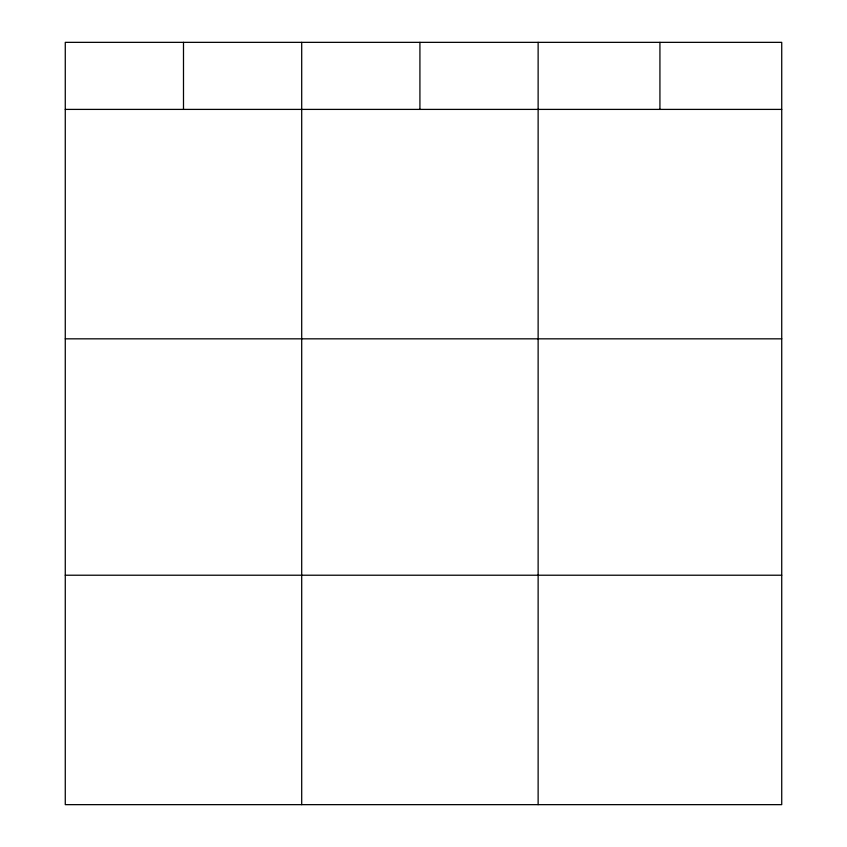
<?xml version="1.0" encoding="UTF-8"?>
<svg xmlns="http://www.w3.org/2000/svg" width="847" height="847" viewBox="0 0 847 847"><rect width="100%" height="100%" fill="white"/><g stroke="black" fill="none" stroke-linecap="round" stroke-linejoin="round"><path stroke-width="1.27" d="M781.728 338.832L781.728 42.35L65.272 42.35L65.272 804.65L781.728 804.65L781.728 338.832L65.272 338.832M65.272 109.401L781.728 109.401M65.272 575.219L781.728 575.219M659.929 42.35L659.929 109.401M538.131 42.35L538.131 804.65M419.921 42.35L419.921 109.401M301.701 42.35L301.701 804.65M183.492 42.35L183.492 109.401"/></g></svg>
